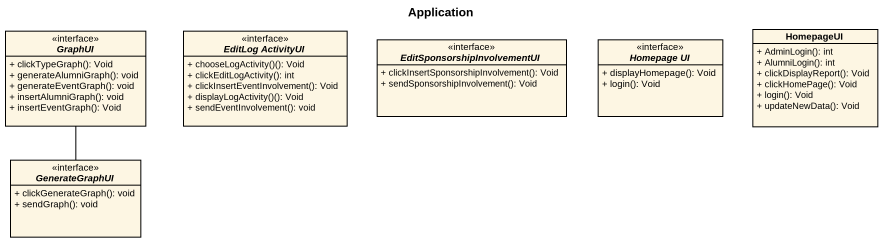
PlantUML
@startuml
title Application
hide circle
hide empty members
skinparam classAttributeIconSize 0
interface GraphUI {
  + clickTypeGraph(): Void
  + generateAlumniGraph(): void
  + generateEventGraph(): void
  + insertAlumniGraph(): void
  + insertEventGraph(): Void
}
interface "EditLog ActivityUI" as EditLog_ActivityUI {
  + chooseLogActivity()(): Void
  + clickEditLogActivity(): int
  + clickInsertEventInvolvement(): Void
  + displayLogActivity()(): Void
  + sendEventInvolvement(): void
}
interface EditSponsorshipInvolvementUI {
  + clickInsertSponsorshipInvolvement(): Void
  + sendSponsorshipInvolvement(): Void
}
interface "Homepage UI" as Homepage_UI {
  + displayHomepage(): Void
  + login(): Void
}
class HomepageUI {
  + AdminLogin(): int
  + AlumniLogin(): int
  + clickDisplayReport(): Void
  + clickHomePage(): Void
  + login(): Void
  + updateNewData(): Void
}
interface GenerateGraphUI {
  + clickGenerateGraph(): void
  + sendGraph(): void
}
GenerateGraphUI -up- GraphUI
@enduml
